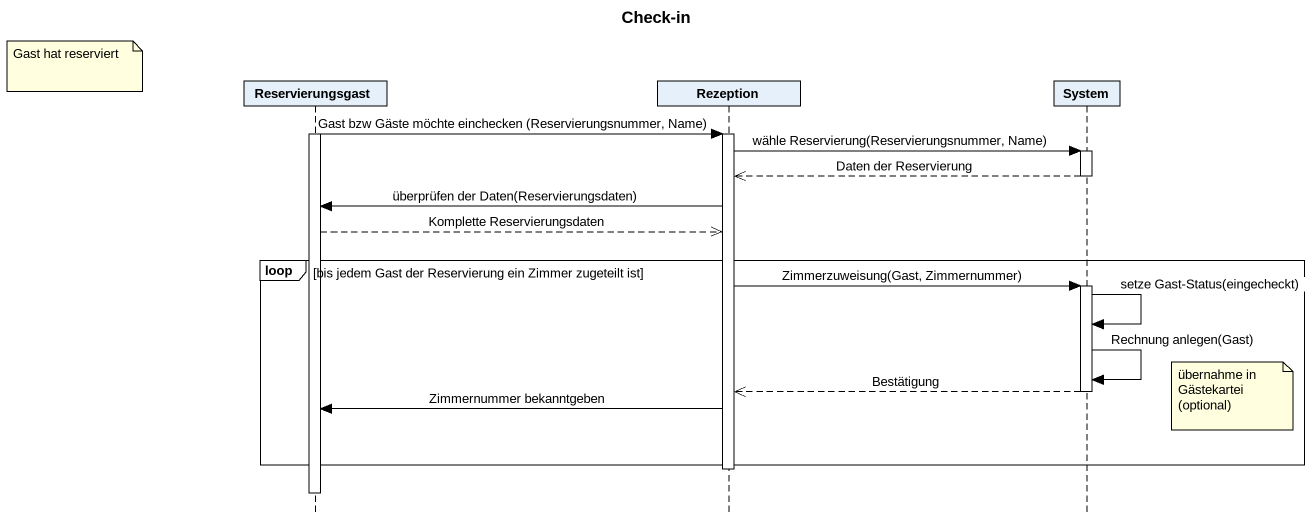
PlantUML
@startuml
title Check-in
hide footbox
participant Reservierungsgast
participant Rezeption
participant System

note left of Reservierungsgast : Gast hat reserviert
activate Reservierungsgast
Reservierungsgast -> Rezeption : Gast bzw Gäste möchte einchecken (Reservierungsnummer, Name)
activate Rezeption
Rezeption -> System : wähle Reservierung(Reservierungsnummer, Name)
activate System
System -->> Rezeption : Daten der Reservierung
deactivate System
Rezeption -> Reservierungsgast : überprüfen der Daten(Reservierungsdaten)
Reservierungsgast -->> Rezeption : Komplette Reservierungsdaten
loop bis jedem Gast der Reservierung ein Zimmer zugeteilt ist
  Rezeption -> System : Zimmerzuweisung(Gast, Zimmernummer)
  activate System
  System -> System : setze Gast-Status(eingecheckt)
  System -> System : Rechnung anlegen(Gast)
  System -->> Rezeption : Bestätigung
  deactivate System
  note right of System
    übernahme in
    Gästekartei (optional)
  end note
  Rezeption -> Reservierungsgast : Zimmernummer bekanntgeben
end
deactivate Rezeption
deactivate Reservierungsgast
@enduml
